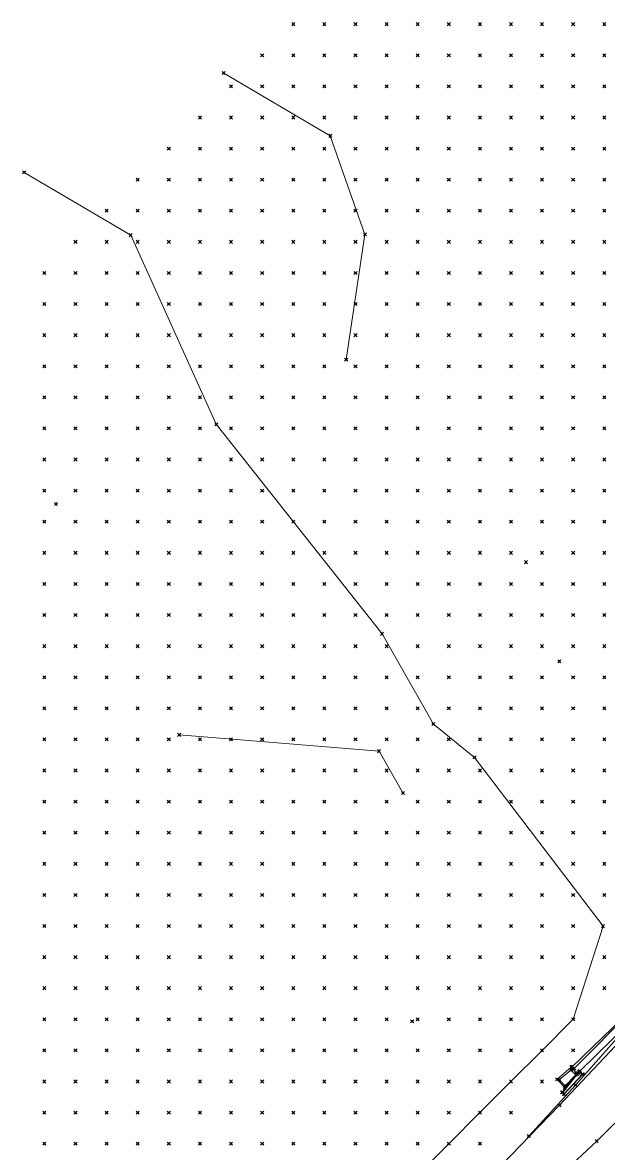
# Model space of a CAD drawing. Header units: metres. Extents: x 441556 to 446409, y 432338 to 461058.
# Drawn here: x 441984.9 to 442041.4, y 454195.7 to 454304.8 of the extents above; entities that cross this region are included whole.
import ezdxf

# ---------------------------------------------------------------- set-up
doc = ezdxf.new("R2010")
doc.units = ezdxf.units.M
doc.header["$MEASUREMENT"] = 0
doc.header["$PDMODE"] = 35
doc.header["$PDSIZE"] = 0.15
for name, color, linetype, lineweight in [('DTM-BRE-RevN_GRP_ CAROSABIL', 2, 'Continuous', 0), ('DTM-BRE-RevN_GRP_AX', 2, 'Continuous', 0), ('DTM-BRE-RevN_GRP_CAMERA CADERE JOS', 2, 'Continuous', 0), ('DTM-BRE-RevN_GRP_CAMERA CADERE SUS', 2, 'Continuous', 0), ('DTM-BRE-RevN_GRP_PARAPET BETON_SUS', 2, 'Continuous', 0), ('DTM-BRE-RevN_GRP_PARAPET METALIC', 2, 'Continuous', 0), ('DTM-BRE-RevN_GRP_SANT BETON SUS', 2, 'Continuous', 0), ('DTM-BRE-RevN_GRP_SANT PAMANT JOS', 2, 'Continuous', 0), ('DTM-BRE-RevN_GRP_TALUZ JOS', 2, 'Continuous', 0), ('DTM-BRE-RevN_GRP_TALUZ SUS', 2, 'Continuous', 0), ('DTM-BRE-RevN_YP_RevL', 1, 'Continuous', 0), ('DTM-NOK-RevN_LIDAR_co_lidar', 91, 'Continuous', 0), ('DTM-NOK-RevN_RTK', 32, 'Continuous', 0)]:
    doc.layers.add(name, color=color, linetype=linetype, lineweight=lineweight)

msp = doc.modelspace()

# ---------------------------------------------------------------- linework, layer by layer
at = {"layer": 'DTM-BRE-RevN_GRP_ CAROSABIL'}
for p, q in [((442036.666, 454200.374, 359.946), (442043.668, 454207.798, 359.972)), ((442030.109, 454193.598, 359.88), (442036.666, 454200.374, 359.946))]:
    msp.add_line(p, q, dxfattribs=at)
at = {"layer": 'DTM-BRE-RevN_GRP_AX'}
for p, q in [((442046.848, 454203.481, 360.079), (442040.258, 454196.908, 360.046)), ((442040.258, 454196.908, 360.046), (442033.384, 454190.488, 360.071))]:
    msp.add_line(p, q, dxfattribs=at)
at = {"layer": 'DTM-BRE-RevN_GRP_CAMERA CADERE JOS'}
for p, q in [((442036.647, 454202.842, 358.156), (442037.771, 454203.769, 358.091)), ((442037.771, 454203.769, 358.091), (442038.255, 454203.314, 358.454)), ((442037.205, 454202.248, 357.82), (442036.647, 454202.842, 358.156)), ((442038.255, 454203.314, 358.454), (442037.205, 454202.248, 357.82))]:
    msp.add_line(p, q, dxfattribs=at)
at = {"layer": 'DTM-BRE-RevN_GRP_CAMERA CADERE SUS'}
for p, q in [((442036.441, 454202.883, 359.596), (442037.808, 454204.043, 359.564)), ((442038.376, 454203.381, 359.482), (442037.176, 454202.05, 359.603)), ((442037.808, 454204.043, 359.564), (442038.376, 454203.381, 359.482)), ((442037.176, 454202.05, 359.603), (442036.441, 454202.883, 359.596))]:
    msp.add_line(p, q, dxfattribs=at)
at = {"layer": 'DTM-BRE-RevN_GRP_PARAPET BETON_SUS'}
for p, q in [((442038.627, 454203.671, 359.65), (442036.929, 454201.614, 359.678)), ((442038.571, 454203.584, 360.284), (442036.981, 454201.61, 360.336)), ((442038.857, 454203.355, 360.314), (442038.571, 454203.584, 360.284)), ((442038.934, 454203.364, 359.804), (442038.627, 454203.671, 359.65)), ((442037.094, 454201.427, 359.792), (442038.934, 454203.364, 359.804)), ((442037.108, 454201.466, 360.303), (442038.857, 454203.355, 360.314)), ((442036.929, 454201.614, 359.678), (442037.094, 454201.427, 359.792)), ((442036.981, 454201.61, 360.336), (442037.108, 454201.466, 360.303))]:
    msp.add_line(p, q, dxfattribs=at)
at = {"layer": 'DTM-BRE-RevN_GRP_PARAPET METALIC'}
for p, q in [((442038.214, 454202.322, 359.839), (442042.377, 454207.029, 359.802)), ((442033.716, 454197.4, 359.95), (442038.214, 454202.322, 359.839))]:
    msp.add_line(p, q, dxfattribs=at)
at = {"layer": 'DTM-BRE-RevN_GRP_SANT BETON SUS'}
for p, q in [((442037.904, 454204.076, 359.64), (442042.783, 454208.808, 359.707)), ((442043.467, 454208.382, 359.752), (442038.627, 454203.671, 359.65))]:
    msp.add_line(p, q, dxfattribs=at)
at = {"layer": 'DTM-BRE-RevN_GRP_SANT PAMANT JOS'}
msp.add_line((442038.083, 454203.921, 359.604), (442043.995, 454209.892, 359.509), dxfattribs=at)
at = {"layer": 'DTM-BRE-RevN_GRP_TALUZ JOS'}
for p, q in [((441985.049, 454290.346, 418.41), (441995.325, 454284.292, 413.41)), ((441995.325, 454284.292, 413.41), (442003.569, 454266.054, 402.16)), ((442003.569, 454266.054, 402.16), (442019.562, 454245.844, 384.913)), ((442019.562, 454245.844, 384.913), (442024.513, 454237.138, 378.487)), ((442024.513, 454237.138, 378.487), (442028.47, 454233.924, 375.298)), ((442028.47, 454233.924, 375.298), (442040.873, 454217.645, 364.356)), ((442040.873, 454217.645, 364.356), (442037.992, 454208.663, 363.202))]:
    msp.add_line(p, q, dxfattribs=at)
at = {"layer": 'DTM-BRE-RevN_GRP_TALUZ SUS'}
for p, q in [((442004.295, 454299.93, 422.91), (442014.571, 454293.875, 417.91)), ((442014.571, 454293.875, 417.91), (442017.91, 454284.366, 412.41)), ((442017.91, 454284.366, 412.41), (442016.101, 454272.295, 404.41)), ((441999.996, 454236.101, 393.198), (442019.27, 454234.527, 382.773)), ((442019.27, 454234.527, 382.773), (442021.577, 454230.492, 380.198))]:
    msp.add_line(p, q, dxfattribs=at)
at = {"layer": 'DTM-BRE-RevN_YP_RevL'}
for p, q in [((442034.993, 454205.664, 363.647), (442037.992, 454208.663, 363.202)), ((442031.993, 454202.665, 363.647), (442034.993, 454205.664, 363.647)), ((442028.994, 454199.665, 364.052), (442031.993, 454202.665, 363.647)), ((442025.995, 454196.666, 364.91), (442028.994, 454199.665, 364.052)), ((442022.995, 454193.667, 365.319), (442025.995, 454196.666, 364.91))]:
    msp.add_line(p, q, dxfattribs=at)
at = {"layer": 'DTM-NOK-RevN_LIDAR_co_lidar'}
for p in [(442010.998, 454304.642, 424.295), (442013.997, 454304.642, 423.755), (442016.997, 454304.642, 422.898), (442019.996, 454304.642, 422.025), (442022.995, 454304.642, 421.029), (442025.995, 454304.642, 420.252), (442028.994, 454304.642, 419.363), (442031.993, 454304.642, 418.315), (442034.993, 454304.642, 417.108), (442037.992, 454304.642, 415.368), (442040.991, 454304.642, 413.644), (442007.999, 454301.643, 423.346), (442010.998, 454301.643, 422.789), (442013.997, 454301.643, 421.739), (442016.997, 454301.643, 421.208), (442019.996, 454301.643, 420.217), (442022.995, 454301.643, 419.553), (442025.995, 454301.643, 418.476), (442028.994, 454301.643, 417.103), (442031.993, 454301.643, 416.73), (442034.993, 454301.643, 415.088), (442037.992, 454301.643, 413.523), (442040.991, 454301.643, 412.274), (442004.999, 454298.644, 421.885), (442007.999, 454298.644, 421.557), (442010.998, 454298.644, 420.77), (442013.997, 454298.644, 420.018), (442016.997, 454298.644, 419.391), (442019.996, 454298.644, 418.567), (442022.995, 454298.644, 417.967), (442025.995, 454298.644, 416.671), (442028.994, 454298.644, 415.43), (442031.993, 454298.644, 414.857), (442034.993, 454298.644, 413.174), (442037.992, 454298.644, 411.989), (442040.991, 454298.644, 410.577), (442002, 454295.644, 420.704), (442004.999, 454295.644, 420.21), (442007.999, 454295.644, 419.974), (442010.998, 454295.644, 418.837), (442013.997, 454295.644, 418.593), (442016.997, 454295.644, 417.625), (442019.996, 454295.644, 416.991), (442022.995, 454295.644, 416.219), (442025.995, 454295.644, 415.047), (442028.994, 454295.644, 414.065), (442031.993, 454295.644, 412.917), (442034.993, 454295.644, 411.579), (442037.992, 454295.644, 410.749), (442040.991, 454295.644, 408.703), (441999.001, 454292.645, 418.709), (442002, 454292.645, 418.095), (442004.999, 454292.645, 417.652), (442007.999, 454292.645, 417.73), (442010.998, 454292.645, 417.095), (442013.997, 454292.645, 416.729), (442016.997, 454292.645, 415.949), (442019.996, 454292.645, 415.387), (442022.995, 454292.645, 414.462), (442025.995, 454292.645, 413.661), (442028.994, 454292.645, 412.665), (442031.993, 454292.645, 411.458), (442034.993, 454292.645, 409.826), (442037.992, 454292.645, 408.602), (442040.991, 454292.645, 406.902), (441996.001, 454289.646, 416.869), (441999.001, 454289.646, 416.405), (442002, 454289.646, 415.721), (442004.999, 454289.646, 414.874), (442007.999, 454289.646, 414.521), (442010.998, 454289.646, 414.659), (442013.997, 454289.646, 414.654), (442016.997, 454289.646, 414.31), (442019.996, 454289.646, 413.453), (442022.995, 454289.646, 412.72), (442025.995, 454289.646, 411.634), (442028.994, 454289.646, 410.75), (442031.993, 454289.646, 409.872), (442034.993, 454289.646, 408.127), (442037.992, 454289.646, 406.242), (442040.991, 454289.646, 405.154), (441993.002, 454286.646, 415.59), (441996.001, 454286.646, 415.007), (441999.001, 454286.646, 414.989), (442002, 454286.646, 414.552), (442004.999, 454286.646, 413.154), (442007.999, 454286.646, 411.956), (442010.998, 454286.646, 412.314), (442013.997, 454286.646, 412.87), (442016.997, 454286.646, 412.521), (442019.996, 454286.646, 411.658), (442022.995, 454286.646, 411.063), (442025.995, 454286.646, 409.451), (442028.994, 454286.646, 408.063), (442031.993, 454286.646, 407.764), (442034.993, 454286.646, 406.189), (442037.992, 454286.646, 404.437), (442040.991, 454286.646, 403.525), (441990.003, 454283.647, 415.548), (441993.002, 454283.647, 414.405), (441996.001, 454283.647, 413.594), (441999.001, 454283.647, 413.428), (442002, 454283.647, 412.549), (442004.999, 454283.647, 410.766), (442007.999, 454283.647, 410.22), (442010.998, 454283.647, 410.324), (442013.997, 454283.647, 410.597), (442016.997, 454283.647, 410.455), (442019.996, 454283.647, 410.263), (442022.995, 454283.647, 409.187), (442025.995, 454283.647, 407.528), (442028.994, 454283.647, 406.211), (442031.993, 454283.647, 405.922), (442034.993, 454283.647, 404.249), (442037.992, 454283.647, 402.634), (442040.991, 454283.647, 401.866), (441987.003, 454280.648, 416.05), (441990.003, 454280.648, 414.644), (441993.002, 454280.648, 413.218), (441996.001, 454280.648, 412.348), (441999.001, 454280.648, 411.542), (442002, 454280.648, 410.141), (442004.999, 454280.648, 409.177), (442007.999, 454280.648, 408.295), (442010.998, 454280.648, 407.963), (442013.997, 454280.648, 407.995), (442016.997, 454280.648, 408.771), (442019.996, 454280.648, 408.383), (442022.995, 454280.648, 406.943), (442025.995, 454280.648, 404.873), (442028.994, 454280.648, 404.776), (442031.993, 454280.648, 404.332), (442034.993, 454280.648, 402.666), (442037.992, 454280.648, 401.167), (442040.991, 454280.648, 400.2), (441987.003, 454277.648, 415.253), (441990.003, 454277.648, 413.946), (441993.002, 454277.648, 412.485), (441996.001, 454277.648, 411.568), (441999.001, 454277.648, 410.589), (442002, 454277.648, 408.759), (442004.999, 454277.648, 407.871), (442007.999, 454277.648, 407.186), (442010.998, 454277.648, 406.8), (442013.997, 454277.648, 406.524), (442016.997, 454277.648, 406.879), (442019.996, 454277.648, 406.453), (442022.995, 454277.648, 405.112), (442025.995, 454277.648, 403.813), (442028.994, 454277.648, 403.13), (442031.993, 454277.648, 402.117), (442034.993, 454277.648, 400.462), (442037.992, 454277.648, 399.443), (442040.991, 454277.648, 398.239), (441987.003, 454274.649, 414.436), (441990.003, 454274.649, 413.352), (441993.002, 454274.649, 411.791), (441996.001, 454274.649, 410.23), (441999.001, 454274.649, 409.072), (442002, 454274.649, 407.93), (442004.999, 454274.649, 406.578), (442007.999, 454274.649, 405.688), (442010.998, 454274.649, 405.416), (442013.997, 454274.649, 404.928), (442016.997, 454274.649, 404.798), (442019.996, 454274.649, 404.379), (442022.995, 454274.649, 403.544), (442025.995, 454274.649, 401.835), (442028.994, 454274.649, 400.974), (442031.993, 454274.649, 399.992), (442034.993, 454274.649, 398.787), (442037.992, 454274.649, 397.873), (442040.991, 454274.649, 396.62), (441987.003, 454271.65, 413.216), (441990.003, 454271.65, 412.11), (441993.002, 454271.65, 410.731), (441996.001, 454271.65, 409.142), (441999.001, 454271.65, 407.628), (442002, 454271.65, 406.144), (442004.999, 454271.65, 405.066), (442007.999, 454271.65, 404.215), (442010.998, 454271.65, 403.7), (442013.997, 454271.65, 403.5), (442016.997, 454271.65, 403.071), (442019.996, 454271.65, 402.759), (442022.995, 454271.65, 401.437), (442025.995, 454271.65, 399.775), (442028.994, 454271.65, 398.849), (442031.993, 454271.65, 397.67), (442034.993, 454271.65, 396.913), (442037.992, 454271.65, 396.006), (442040.991, 454271.65, 394.822), (441987.003, 454268.65, 411.486), (441990.003, 454268.65, 410.514), (441993.002, 454268.65, 409.527), (441996.001, 454268.65, 408.328), (441999.001, 454268.65, 406.429), (442002, 454268.65, 404.419), (442004.999, 454268.65, 403.487), (442007.999, 454268.65, 402.707), (442010.998, 454268.65, 402.314), (442013.997, 454268.65, 402.177), (442016.997, 454268.65, 401.903), (442019.996, 454268.65, 399.365), (442022.995, 454268.65, 399.277), (442025.995, 454268.65, 397.146), (442028.994, 454268.65, 396.998), (442031.993, 454268.65, 396.368), (442034.993, 454268.65, 394.734), (442037.992, 454268.65, 393.88), (442040.991, 454268.65, 392.679), (441987.003, 454265.651, 410.111), (441990.003, 454265.651, 409.327), (441993.002, 454265.651, 408.447), (441996.001, 454265.651, 407.346), (441999.001, 454265.651, 405.668), (442002, 454265.651, 403.215), (442004.999, 454265.651, 401.609), (442007.999, 454265.651, 400.906), (442010.998, 454265.651, 400.501), (442013.997, 454265.651, 400.521), (442016.997, 454265.651, 399.662), (442019.996, 454265.651, 398.389), (442022.995, 454265.651, 396.414), (442025.995, 454265.651, 395.37), (442028.994, 454265.651, 394.775), (442031.993, 454265.651, 393.982), (442034.993, 454265.651, 392.803), (442037.992, 454265.651, 391.722), (442040.991, 454265.651, 390.755), (441987.003, 454262.652, 408.75), (441990.003, 454262.652, 408.026), (441993.002, 454262.652, 406.918), (441996.001, 454262.652, 406.067), (441999.001, 454262.652, 404.8), (442002, 454262.652, 402.077), (442004.999, 454262.652, 400.534), (442007.999, 454262.652, 399.127), (442010.998, 454262.652, 398.748), (442013.997, 454262.652, 398.211), (442016.997, 454262.652, 397.561), (442019.996, 454262.652, 395.762), (442022.995, 454262.652, 394.599), (442025.995, 454262.652, 393.631), (442028.994, 454262.652, 391.993), (442031.993, 454262.652, 391.346), (442034.993, 454262.652, 390.632), (442037.992, 454262.652, 389.223), (442040.991, 454262.652, 388.369), (441987.003, 454259.652, 406.255), (441990.003, 454259.652, 405.202), (441993.002, 454259.652, 404.477), (441996.001, 454259.652, 402.771), (441999.001, 454259.652, 401.561), (442002, 454259.652, 400.446), (442004.999, 454259.652, 399.127), (442007.999, 454259.652, 398.476), (442010.998, 454259.652, 396.672), (442013.997, 454259.652, 396.11), (442016.997, 454259.652, 395.822), (442019.996, 454259.652, 394.067), (442022.995, 454259.652, 392.632), (442025.995, 454259.652, 391.353), (442028.994, 454259.652, 390.162), (442031.993, 454259.652, 389.211), (442034.993, 454259.652, 388.573), (442037.992, 454259.652, 387.097), (442040.991, 454259.652, 386.061), (441987.003, 454256.653, 405.285), (441990.003, 454256.653, 403.935), (441993.002, 454256.653, 402.268), (441996.001, 454256.653, 401.294), (441999.001, 454256.653, 400.221), (442002, 454256.653, 399.169), (442004.999, 454256.653, 397.813), (442007.999, 454256.653, 396.949), (442010.998, 454256.653, 395.359), (442013.997, 454256.653, 393.778), (442016.997, 454256.653, 392.632), (442019.996, 454256.653, 392.222), (442022.995, 454256.653, 390.572), (442025.995, 454256.653, 389.087), (442028.994, 454256.653, 388.046), (442031.993, 454256.653, 386.895), (442034.993, 454256.653, 385.942), (442037.992, 454256.653, 384.873), (442040.991, 454256.653, 383.932), (441987.003, 454253.654, 403.694), (441990.003, 454253.654, 402.481), (441993.002, 454253.654, 400.804), (441996.001, 454253.654, 399.484), (441999.001, 454253.654, 399.073), (442002, 454253.654, 398.447), (442004.999, 454253.654, 396.864), (442007.999, 454253.654, 395.027), (442010.998, 454253.654, 394.147), (442013.997, 454253.654, 392.801), (442016.997, 454253.654, 390.792), (442019.996, 454253.654, 390.229), (442022.995, 454253.654, 388.811), (442025.995, 454253.654, 387.518), (442028.994, 454253.654, 385.941), (442031.993, 454253.654, 383.264), (442034.993, 454253.654, 382.873), (442037.992, 454253.654, 382.67), (442040.991, 454253.654, 381.942), (441987.003, 454250.654, 402.503), (441990.003, 454250.654, 401.294), (441993.002, 454250.654, 399.89), (441996.001, 454250.654, 398.731), (441999.001, 454250.654, 398.268), (442002, 454250.654, 397.683), (442004.999, 454250.654, 395.637), (442007.999, 454250.654, 393.864), (442010.998, 454250.654, 392.609), (442013.997, 454250.654, 391.437), (442016.997, 454250.654, 389.031), (442019.996, 454250.654, 388.535), (442022.995, 454250.654, 386.483), (442025.995, 454250.654, 385.322), (442028.994, 454250.654, 383.733), (442031.993, 454250.654, 381.467), (442034.993, 454250.654, 380.671), (442037.992, 454250.654, 380.259), (442040.991, 454250.654, 379.647), (441987.003, 454247.655, 401.472), (441990.003, 454247.655, 400.303), (441993.002, 454247.655, 399.213), (441996.001, 454247.655, 398.368), (441999.001, 454247.655, 397.485), (442002, 454247.655, 396.462), (442004.999, 454247.655, 395.06), (442007.999, 454247.655, 392.95), (442010.998, 454247.655, 391.286), (442013.997, 454247.655, 389.74), (442016.997, 454247.655, 387.467), (442019.996, 454247.655, 385.981), (442022.995, 454247.655, 385.203), (442025.995, 454247.655, 384.673), (442028.994, 454247.655, 382.575), (442031.993, 454247.655, 380.461), (442034.993, 454247.655, 378.943), (442037.992, 454247.655, 378.078), (442040.991, 454247.655, 377.536), (441987.003, 454244.655, 400.279), (441990.003, 454244.655, 399.181), (441993.002, 454244.655, 398.04), (441996.001, 454244.655, 397.094), (441999.001, 454244.655, 396.252), (442002, 454244.655, 395.405), (442004.999, 454244.655, 394.058), (442007.999, 454244.655, 392.202), (442010.998, 454244.655, 389.973), (442013.997, 454244.655, 388.585), (442016.997, 454244.655, 386.68), (442019.996, 454244.655, 384.371), (442022.995, 454244.655, 383.786), (442025.995, 454244.655, 383.965), (442028.994, 454244.655, 382.479), (442031.993, 454244.655, 380.13), (442034.993, 454244.655, 377.945), (442037.992, 454244.655, 376.492), (442040.991, 454244.655, 375.857), (441987.003, 454241.656, 399.119), (441990.003, 454241.656, 397.968), (441993.002, 454241.656, 396.73), (441996.001, 454241.656, 395.824), (441999.001, 454241.656, 395.124), (442002, 454241.656, 394.28), (442004.999, 454241.656, 392.568), (442007.999, 454241.656, 390.942), (442010.998, 454241.656, 388.75), (442013.997, 454241.656, 387.701), (442016.997, 454241.656, 386.124), (442019.996, 454241.656, 383.445), (442022.995, 454241.656, 381.805), (442025.995, 454241.656, 381.924), (442028.994, 454241.656, 381.317), (442031.993, 454241.656, 379.619), (442034.993, 454241.656, 377.533), (442037.992, 454241.656, 375.585), (442040.991, 454241.656, 374.125), (441987.003, 454238.657, 397.278), (441990.003, 454238.657, 396.195), (441993.002, 454238.657, 395.165), (441996.001, 454238.657, 394.258), (441999.001, 454238.657, 393.519), (442002, 454238.657, 392.606), (442004.999, 454238.657, 390.99), (442007.999, 454238.657, 389.345), (442010.998, 454238.657, 387.598), (442013.997, 454238.657, 386.596), (442016.997, 454238.657, 385.19), (442019.996, 454238.657, 383.174), (442022.995, 454238.657, 380.128), (442025.995, 454238.657, 379.909), (442028.994, 454238.657, 379.28), (442031.993, 454238.657, 378.389), (442034.993, 454238.657, 376.739), (442037.992, 454238.657, 374.718), (442040.991, 454238.657, 372.77), (441987.003, 454235.657, 395.024), (441990.003, 454235.657, 393.999), (441993.002, 454235.657, 393.126), (441996.001, 454235.657, 392.431), (441999.001, 454235.657, 391.816), (442002, 454235.657, 390.314), (442004.999, 454235.657, 388.746), (442007.999, 454235.657, 387.763), (442010.998, 454235.657, 386.4), (442013.997, 454235.657, 385.36), (442016.997, 454235.657, 383.909), (442019.996, 454235.657, 382.503), (442022.995, 454235.657, 379.786), (442025.995, 454235.657, 378.205), (442028.994, 454235.657, 376.928), (442031.993, 454235.657, 376.3), (442034.993, 454235.657, 375.153), (442037.992, 454235.657, 373.453), (442040.991, 454235.657, 371.408), (441987.003, 454232.658, 393.12), (441990.003, 454232.658, 392.039), (441993.002, 454232.658, 391.158), (441996.001, 454232.658, 390.402), (441999.001, 454232.658, 389.376), (442002, 454232.658, 387.964), (442004.999, 454232.658, 386.965), (442007.999, 454232.658, 386.209), (442010.998, 454232.658, 384.917), (442013.997, 454232.658, 384.216), (442016.997, 454232.658, 382.77), (442019.996, 454232.658, 381.346), (442022.995, 454232.658, 379.526), (442025.995, 454232.658, 377.242), (442028.994, 454232.658, 375.229), (442031.993, 454232.658, 374.027), (442034.993, 454232.658, 373.077), (442037.992, 454232.658, 371.809), (442040.991, 454232.658, 370.016), (441987.003, 454229.659, 391.659), (441990.003, 454229.659, 390.428), (441993.002, 454229.659, 389.302), (441996.001, 454229.659, 388.482), (441999.001, 454229.659, 387.488), (442002, 454229.659, 386.446), (442004.999, 454229.659, 385.941), (442007.999, 454229.659, 384.958), (442010.998, 454229.659, 383.298), (442013.997, 454229.659, 382.365), (442016.997, 454229.659, 381.261), (442019.996, 454229.659, 379.912), (442022.995, 454229.659, 378.476), (442025.995, 454229.659, 376.656), (442028.994, 454229.659, 374.492), (442031.993, 454229.659, 372.708), (442034.993, 454229.659, 371.468), (442037.992, 454229.659, 370.255), (442040.991, 454229.659, 368.775), (441987.003, 454226.659, 390.369), (441990.003, 454226.659, 389.095), (441993.002, 454226.659, 387.582), (441996.001, 454226.659, 386.636), (441999.001, 454226.659, 386.14), (442002, 454226.659, 385.15), (442004.999, 454226.659, 384.505), (442007.999, 454226.659, 383.216), (442010.998, 454226.659, 381.649), (442013.997, 454226.659, 380.311), (442016.997, 454226.659, 379.261), (442019.996, 454226.659, 378.043), (442022.995, 454226.659, 376.785), (442025.995, 454226.659, 375.651), (442028.994, 454226.659, 373.915), (442031.993, 454226.659, 371.958), (442034.993, 454226.659, 370.389), (442037.992, 454226.659, 369.106), (442040.991, 454226.659, 367.906), (441987.003, 454223.66, 389.176), (441990.003, 454223.66, 387.944), (441993.002, 454223.66, 386.372), (441996.001, 454223.66, 385.042), (441999.001, 454223.66, 384.219), (442002, 454223.66, 383.204), (442004.999, 454223.66, 382.397), (442007.999, 454223.66, 381.066), (442010.998, 454223.66, 380.04), (442013.997, 454223.66, 378.773), (442016.997, 454223.66, 377.356), (442019.996, 454223.66, 375.989), (442022.995, 454223.66, 374.777), (442025.995, 454223.66, 374.042), (442028.994, 454223.66, 372.789), (442031.993, 454223.66, 370.929), (442034.993, 454223.66, 369.274), (442037.992, 454223.66, 367.982), (442040.991, 454223.66, 366.999), (441987.003, 454220.661, 388.107), (441990.003, 454220.661, 386.804), (441993.002, 454220.661, 385.46), (441996.001, 454220.661, 384.122), (441999.001, 454220.661, 382.823), (442002, 454220.661, 381.364), (442004.999, 454220.661, 380.421), (442007.999, 454220.661, 379.803), (442010.998, 454220.661, 378.767), (442013.997, 454220.661, 377.286), (442016.997, 454220.661, 375.778), (442019.996, 454220.661, 374.273), (442022.995, 454220.661, 373.144), (442025.995, 454220.661, 372.225), (442028.994, 454220.661, 371.274), (442031.993, 454220.661, 369.885), (442034.993, 454220.661, 368.229), (442037.992, 454220.661, 366.696), (442040.991, 454220.661, 365.67), (441987.003, 454217.661, 387.23), (441990.003, 454217.661, 385.859), (441993.002, 454217.661, 384.534), (441996.001, 454217.661, 383.339), (441999.001, 454217.661, 381.988), (442002, 454217.661, 380.12), (442004.999, 454217.661, 378.945), (442007.999, 454217.661, 378.328), (442010.998, 454217.661, 377.503), (442013.997, 454217.661, 376.099), (442016.997, 454217.661, 374.719), (442019.996, 454217.661, 373.17), (442022.995, 454217.661, 372.071), (442025.995, 454217.661, 371.038), (442028.994, 454217.661, 369.991), (442031.993, 454217.661, 368.845), (442034.993, 454217.661, 367.276), (442037.992, 454217.661, 365.695), (441987.003, 454214.662, 386.509), (441990.003, 454214.662, 385.007), (441993.002, 454214.662, 383.634), (441996.001, 454214.662, 382.584), (441999.001, 454214.662, 381.339), (442002, 454214.662, 379.215), (442004.999, 454214.662, 377.505), (442007.999, 454214.662, 376.192), (442010.998, 454214.662, 375.739), (442013.997, 454214.662, 374.725), (442016.997, 454214.662, 373.707), (442019.996, 454214.662, 372.52), (442022.995, 454214.662, 371.418), (442025.995, 454214.662, 370.272), (442028.994, 454214.662, 368.996), (442031.993, 454214.662, 367.76), (442034.993, 454214.662, 366.32), (442037.992, 454214.662, 364.836), (442040.991, 454214.662, 363.899), (441987.003, 454211.663, 385.466), (441990.003, 454211.663, 383.857), (441993.002, 454211.663, 382.585), (441996.001, 454211.663, 381.414), (441999.001, 454211.663, 380.352), (442002, 454211.663, 378.698), (442004.999, 454211.663, 376.815), (442007.999, 454211.663, 375.059), (442010.998, 454211.663, 374.06), (442013.997, 454211.663, 373.464), (442016.997, 454211.663, 372.608), (442019.996, 454211.663, 372.153), (442022.995, 454211.663, 370.968), (442025.995, 454211.663, 369.698), (442028.994, 454211.663, 368.237), (442031.993, 454211.663, 366.858), (442034.993, 454211.663, 365.392), (442037.992, 454211.663, 363.885), (442040.991, 454211.663, 362.783), (441987.003, 454208.663, 384.662), (441990.003, 454208.663, 382.549), (441993.002, 454208.663, 381.193), (441996.001, 454208.663, 380.073), (441999.001, 454208.663, 379.136), (442002, 454208.663, 377.953), (442004.999, 454208.663, 376.136), (442007.999, 454208.663, 374.168), (442010.998, 454208.663, 373.013), (442013.997, 454208.663, 372.35), (442016.997, 454208.663, 371.881), (442019.996, 454208.663, 371.372), (442022.995, 454208.663, 370.428), (442025.995, 454208.663, 368.988), (442028.994, 454208.663, 367.6), (442031.993, 454208.663, 366.046), (442034.993, 454208.663, 364.7), (442037.992, 454208.663, 363.202), (441987.003, 454205.664, 383.283), (441990.003, 454205.664, 381.285), (441993.002, 454205.664, 379.75), (441996.001, 454205.664, 378.661), (441999.001, 454205.664, 377.937), (442002, 454205.664, 376.93), (442004.999, 454205.664, 375.279), (442007.999, 454205.664, 373.49), (442010.998, 454205.664, 372.212), (442013.997, 454205.664, 371.482), (442016.997, 454205.664, 370.9), (442019.996, 454205.664, 370.31), (442022.995, 454205.664, 369.512), (442025.995, 454205.664, 367.762), (442028.994, 454205.664, 366.524), (442031.993, 454205.664, 365.023), (442034.993, 454205.664, 363.647), (442037.992, 454205.664, 360.854), (441987.003, 454202.665, 380.731), (441990.003, 454202.665, 379.442), (441993.002, 454202.665, 378.616), (441996.001, 454202.665, 377.422), (441999.001, 454202.665, 376.514), (442002, 454202.665, 375.669), (442004.999, 454202.665, 374.401), (442007.999, 454202.665, 372.675), (442010.998, 454202.665, 371.352), (442013.997, 454202.665, 370.83), (442016.997, 454202.665, 370.216), (442019.996, 454202.665, 369.194), (442022.995, 454202.665, 367.925), (442025.995, 454202.665, 366.564), (442028.994, 454202.665, 364.984), (442031.993, 454202.665, 363.647), (442034.993, 454202.665, 360.091), (441987.003, 454199.665, 379.104), (441990.003, 454199.665, 377.679), (441993.002, 454199.665, 376.691), (441996.001, 454199.665, 375.894), (441999.001, 454199.665, 375.192), (442002, 454199.665, 374.328), (442004.999, 454199.665, 373.292), (442007.999, 454199.665, 371.847), (442010.998, 454199.665, 370.542), (442013.997, 454199.665, 370.088), (442016.997, 454199.665, 369.414), (442019.996, 454199.665, 368.046), (442022.995, 454199.665, 366.717), (442025.995, 454199.665, 365.456), (442028.994, 454199.665, 364.052), (442031.993, 454199.665, 361.158), (441987.003, 454196.666, 377.634), (441990.003, 454196.666, 376.107), (441993.002, 454196.666, 375.215), (441996.001, 454196.666, 374.466), (441999.001, 454196.666, 373.95), (442002, 454196.666, 373.458), (442004.999, 454196.666, 372.809), (442007.999, 454196.666, 371.21), (442010.998, 454196.666, 369.782), (442013.997, 454196.666, 369.272), (442016.997, 454196.666, 368.449), (442019.996, 454196.666, 367.259), (442022.995, 454196.666, 365.858), (442025.995, 454196.666, 364.91), (442028.994, 454196.666, 360.795)]:
    msp.add_point(p, dxfattribs=at)
at = {"layer": 'DTM-NOK-RevN_RTK'}
for p in [(442004.295, 454299.93, 422.91), (442014.571, 454293.875, 417.91), (441985.049, 454290.346, 418.41), (441995.325, 454284.292, 413.41), (442017.91, 454284.366, 412.41), (442016.101, 454272.295, 404.41), (442003.569, 454266.054, 402.16), (441988.127, 454258.365, 404.91), (442033.434, 454252.751, 382.237), (442019.562, 454245.844, 384.913), (442036.662, 454243.188, 376.202), (442024.513, 454237.138, 378.487), (441999.996, 454236.101, 393.198), (442019.27, 454234.527, 382.773), (442028.47, 454233.924, 375.298), (442021.577, 454230.492, 380.198), (442040.873, 454217.645, 364.356), (442022.458, 454208.476, 371.07), (442037.771, 454203.769, 358.091), (442037.808, 454204.043, 359.564), (442037.904, 454204.076, 359.64), (442038.083, 454203.921, 359.604), (442038.255, 454203.314, 358.454), (442038.376, 454203.381, 359.482), (442038.469, 454203.493, 359.642), (442038.571, 454203.584, 360.284), (442038.627, 454203.671, 359.65), (442038.857, 454203.355, 360.314), (442038.934, 454203.364, 359.804), (442036.441, 454202.883, 359.596), (442036.647, 454202.842, 358.156), (442037.205, 454202.248, 357.82), (442038.214, 454202.322, 359.839), (442036.929, 454201.614, 359.678), (442036.981, 454201.61, 360.336), (442037.094, 454201.427, 359.792), (442037.108, 454201.466, 360.303), (442037.176, 454202.05, 359.603), (442036.666, 454200.374, 359.946), (442033.716, 454197.4, 359.95), (442040.258, 454196.908, 360.046)]:
    msp.add_point(p, dxfattribs=at)

doc.saveas('drawing.dxf')
